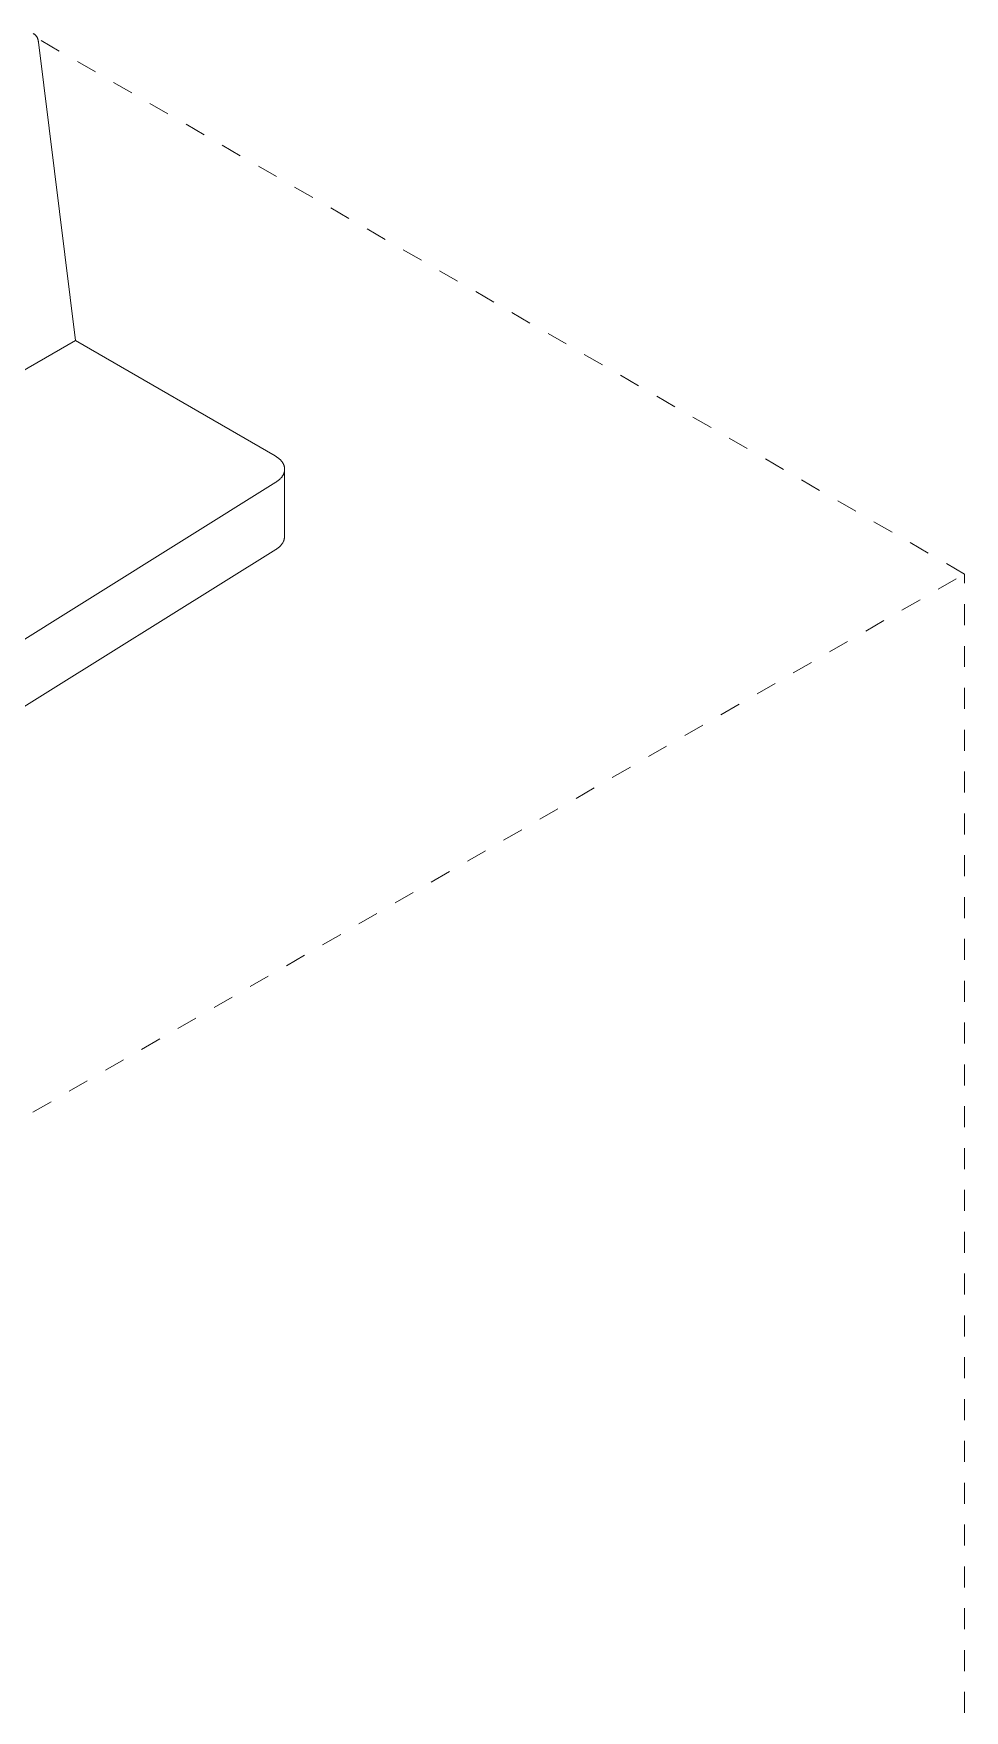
# Model space of a CAD drawing. Header units: inches. Extents: x -6 to 177, y -6 to 113.
# Drawn here: x 167.75 to 172.2, y 58.59 to 66.6 of the extents above; entities that cross this region are included whole.
import ezdxf

# ---------------------------------------------------------------- set-up
doc = ezdxf.new("R2010")
doc.units = ezdxf.units.IN
doc.linetypes.add('HIDDEN', pattern=[1.905, 1.27, -0.635])
doc.layers.add('ZANO_R', color=7, linetype='Continuous', lineweight=0)
doc.layers.add('ZANO_R_przerywana', color=250, linetype='HIDDEN', lineweight=0)

msp = doc.modelspace()

# ---------------------------------------------------------------- linework, layer by layer
at = {"layer": 'ZANO_R'}
for p, q in [((167.74562, 66.60149), (167.74417, 66.60237)), ((167.74704, 66.60057), (167.74562, 66.60149)), ((167.74842, 66.5996), (167.74704, 66.60057)), ((167.74977, 66.59858), (167.74842, 66.5996)), ((167.75108, 66.59752), (167.74977, 66.59858)), ((167.75236, 66.59641), (167.75108, 66.59752)), ((167.75359, 66.59526), (167.75236, 66.59641)), ((167.75479, 66.59406), (167.75359, 66.59526)), ((167.75594, 66.59283), (167.75479, 66.59406)), ((167.75705, 66.59155), (167.75594, 66.59283)), ((167.75811, 66.59024), (167.75705, 66.59155)), ((167.75913, 66.58889), (167.75811, 66.59024)), ((167.7601, 66.58751), (167.75913, 66.58889)), ((167.76102, 66.58609), (167.7601, 66.58751)), ((167.76189, 66.58464), (167.76102, 66.58609)), ((167.76271, 66.58317), (167.76189, 66.58464)), ((167.76348, 66.58166), (167.76271, 66.58317)), ((167.76419, 66.58013), (167.76348, 66.58166)), ((167.76486, 66.57858), (167.76419, 66.58013)), ((167.76546, 66.577), (167.76486, 66.57858)), ((167.76601, 66.5754), (167.76546, 66.577)), ((167.76651, 66.57379), (167.76601, 66.5754)), ((167.76695, 66.57215), (167.76651, 66.57379)), ((167.76733, 66.57051), (167.76695, 66.57215)), ((167.76766, 66.56885), (167.76733, 66.57051)), ((167.76793, 66.56718), (167.76766, 66.56885)), ((167.76813, 66.56551), (167.76793, 66.56718)), ((167.76828, 66.56382), (167.76813, 66.56551)), ((167.76838, 66.56214), (167.76828, 66.56382)), ((167.76841, 66.56045), (167.76838, 66.56214)), ((167.94599, 65.13471), (167.76841, 66.56045)), ((167.28376, 64.75237), (167.94599, 65.13471)), ((168.90034, 64.58372), (167.94599, 65.13471)), ((168.90273, 64.5823), (168.90034, 64.58372)), ((168.9051, 64.58085), (168.90273, 64.5823)), ((168.90742, 64.57935), (168.9051, 64.58085)), ((168.90971, 64.57781), (168.90742, 64.57935)), ((168.91195, 64.57623), (168.90971, 64.57781)), ((168.91415, 64.5746), (168.91195, 64.57623)), ((168.9163, 64.57294), (168.91415, 64.5746)), ((168.91839, 64.57124), (168.9163, 64.57294)), ((168.92044, 64.56949), (168.91839, 64.57124)), ((168.92242, 64.56771), (168.92044, 64.56949)), ((168.92435, 64.56589), (168.92242, 64.56771)), ((168.92621, 64.56403), (168.92435, 64.56589)), ((168.92801, 64.56214), (168.92621, 64.56403)), ((168.92973, 64.56021), (168.92801, 64.56214)), ((168.93139, 64.55824), (168.92973, 64.56021)), ((168.93297, 64.55625), (168.93139, 64.55824)), ((168.93448, 64.55422), (168.93297, 64.55625)), ((168.9359, 64.55217), (168.93448, 64.55422)), ((168.93724, 64.55008), (168.9359, 64.55217)), ((168.93789, 64.54903), (168.93724, 64.55008)), ((168.9385, 64.54797), (168.93789, 64.54903)), ((168.9391, 64.5469), (168.9385, 64.54797)), ((168.93968, 64.54583), (168.9391, 64.5469)), ((168.94023, 64.54475), (168.93968, 64.54583)), ((168.94076, 64.54367), (168.94023, 64.54475)), ((168.94127, 64.54258), (168.94076, 64.54367)), ((168.94176, 64.54149), (168.94127, 64.54258)), ((168.94222, 64.54039), (168.94176, 64.54149)), ((168.94266, 64.53928), (168.94222, 64.54039)), ((168.94308, 64.53818), (168.94266, 64.53928)), ((168.94347, 64.53706), (168.94308, 64.53818)), ((168.94384, 64.53595), (168.94347, 64.53706)), ((160.10983, 58.96809), (168.90459, 64.45768)), ((168.90459, 64.45768), (168.90689, 64.45914)), ((168.90689, 64.45914), (168.90915, 64.46065)), ((168.90915, 64.46065), (168.91138, 64.4622)), ((168.91138, 64.4622), (168.91356, 64.46379)), ((168.91356, 64.46379), (168.91569, 64.46542)), ((168.91569, 64.46542), (168.91778, 64.46709)), ((168.91778, 64.46709), (168.91981, 64.4688)), ((168.91981, 64.4688), (168.92179, 64.47055)), ((168.92179, 64.47055), (168.92372, 64.47234)), ((168.92372, 64.47234), (168.92558, 64.47417)), ((168.92558, 64.47417), (168.92738, 64.47603)), ((168.92738, 64.47603), (168.92912, 64.47793)), ((168.92912, 64.47793), (168.93078, 64.47986)), ((168.93078, 64.47986), (168.93238, 64.48183)), ((168.93238, 64.48183), (168.9339, 64.48383)), ((168.9339, 64.48383), (168.93535, 64.48586)), ((168.93535, 64.48586), (168.93671, 64.48792)), ((168.93671, 64.48792), (168.938, 64.49)), ((168.938, 64.49), (168.93861, 64.49106)), ((168.93861, 64.49106), (168.9392, 64.49212)), ((168.9392, 64.49212), (168.93977, 64.49318)), ((168.93977, 64.49318), (168.94032, 64.49426)), ((168.94032, 64.49426), (168.94084, 64.49534)), ((168.94084, 64.49534), (168.94135, 64.49642)), ((168.94135, 64.49642), (168.94183, 64.49751)), ((168.94183, 64.49751), (168.94228, 64.4986)), ((168.94228, 64.4986), (168.94272, 64.4997)), ((168.94272, 64.4997), (168.94313, 64.50081)), ((168.94313, 64.50081), (168.94352, 64.50192)), ((168.94352, 64.50192), (168.94389, 64.50303)), ((168.94419, 64.53483), (168.94384, 64.53595)), ((168.94389, 64.50303), (168.94423, 64.50414)), ((168.94451, 64.5337), (168.94419, 64.53483)), ((168.94423, 64.50414), (168.94455, 64.50526)), ((168.94481, 64.53258), (168.94451, 64.5337)), ((168.94455, 64.50526), (168.94484, 64.50639)), ((168.94508, 64.53145), (168.94481, 64.53258)), ((168.94484, 64.50639), (168.94511, 64.50752)), ((168.94533, 64.53032), (168.94508, 64.53145)), ((168.94511, 64.50752), (168.94536, 64.50865)), ((168.94556, 64.52918), (168.94533, 64.53032)), ((168.94536, 64.50865), (168.94558, 64.50978)), ((168.94576, 64.52804), (168.94556, 64.52918)), ((168.94558, 64.50978), (168.94578, 64.51091)), ((168.94593, 64.5269), (168.94576, 64.52804)), ((168.94578, 64.51091), (168.94595, 64.51205)), ((168.94608, 64.52576), (168.94593, 64.5269)), ((168.94595, 64.51205), (168.9461, 64.51319)), ((168.94621, 64.52462), (168.94608, 64.52576)), ((168.9461, 64.51319), (168.94622, 64.51433)), ((168.94631, 64.52348), (168.94621, 64.52462)), ((168.94622, 64.51433), (168.94632, 64.51547)), ((168.94639, 64.52234), (168.94631, 64.52348)), ((168.94632, 64.51547), (168.94639, 64.51661)), ((168.94644, 64.52119), (168.94639, 64.52234)), ((168.94639, 64.51661), (168.94644, 64.51776)), ((168.94646, 64.52005), (168.94644, 64.52119)), ((168.94644, 64.51776), (168.94646, 64.5189)), ((168.94646, 64.5189), (168.94646, 64.52005)), ((168.94647, 64.5189), (168.94647, 64.19793)), ((160.10983, 58.64661), (168.90459, 64.13619)), ((168.90459, 64.13619), (168.90689, 64.1374)), ((168.90689, 64.1374), (168.90914, 64.13869)), ((168.90914, 64.13869), (168.91135, 64.14005)), ((168.91135, 64.14005), (168.91352, 64.14149)), ((168.91352, 64.14149), (168.91563, 64.143)), ((168.91563, 64.143), (168.91769, 64.14458)), ((168.91769, 64.14458), (168.9197, 64.14622)), ((168.9197, 64.14622), (168.92164, 64.14794)), ((168.92164, 64.14794), (168.92354, 64.14972)), ((168.92354, 64.14972), (168.92536, 64.15156)), ((168.92536, 64.15156), (168.92713, 64.15347)), ((168.92713, 64.15347), (168.92883, 64.15543)), ((168.92883, 64.15543), (168.93046, 64.15745)), ((168.93046, 64.15745), (168.93203, 64.15952)), ((168.93203, 64.15952), (168.93352, 64.16164)), ((168.93352, 64.16164), (168.93494, 64.16381)), ((168.93494, 64.16381), (168.93629, 64.16603)), ((168.93629, 64.16603), (168.93756, 64.1683)), ((168.93756, 64.1683), (168.93875, 64.1706)), ((168.93875, 64.1706), (168.93987, 64.17295)), ((168.93987, 64.17295), (168.9409, 64.17533)), ((168.9409, 64.17533), (168.94186, 64.17774)), ((168.94186, 64.17774), (168.94273, 64.18019)), ((168.94273, 64.18019), (168.94352, 64.18266)), ((168.94352, 64.18266), (168.94423, 64.18516)), ((168.94423, 64.18516), (168.94485, 64.18768)), ((168.94485, 64.18768), (168.94538, 64.19022)), ((168.94538, 64.19022), (168.94583, 64.19278)), ((168.94583, 64.19278), (168.94619, 64.19535)), ((168.94619, 64.19535), (168.94647, 64.19793))]:
    msp.add_line(p, q, dxfattribs=at)
at = {"layer": 'ZANO_R_przerywana', "ltscale": 0.05}
for p, q in [((172.19853, 64.01849), (167.76382, 66.57887)), ((159.94827, 56.9458), (172.19853, 64.01849)), ((172.19853, 54.37392), (172.19853, 64.01849))]:
    msp.add_line(p, q, dxfattribs=at)

doc.saveas('drawing.dxf')
